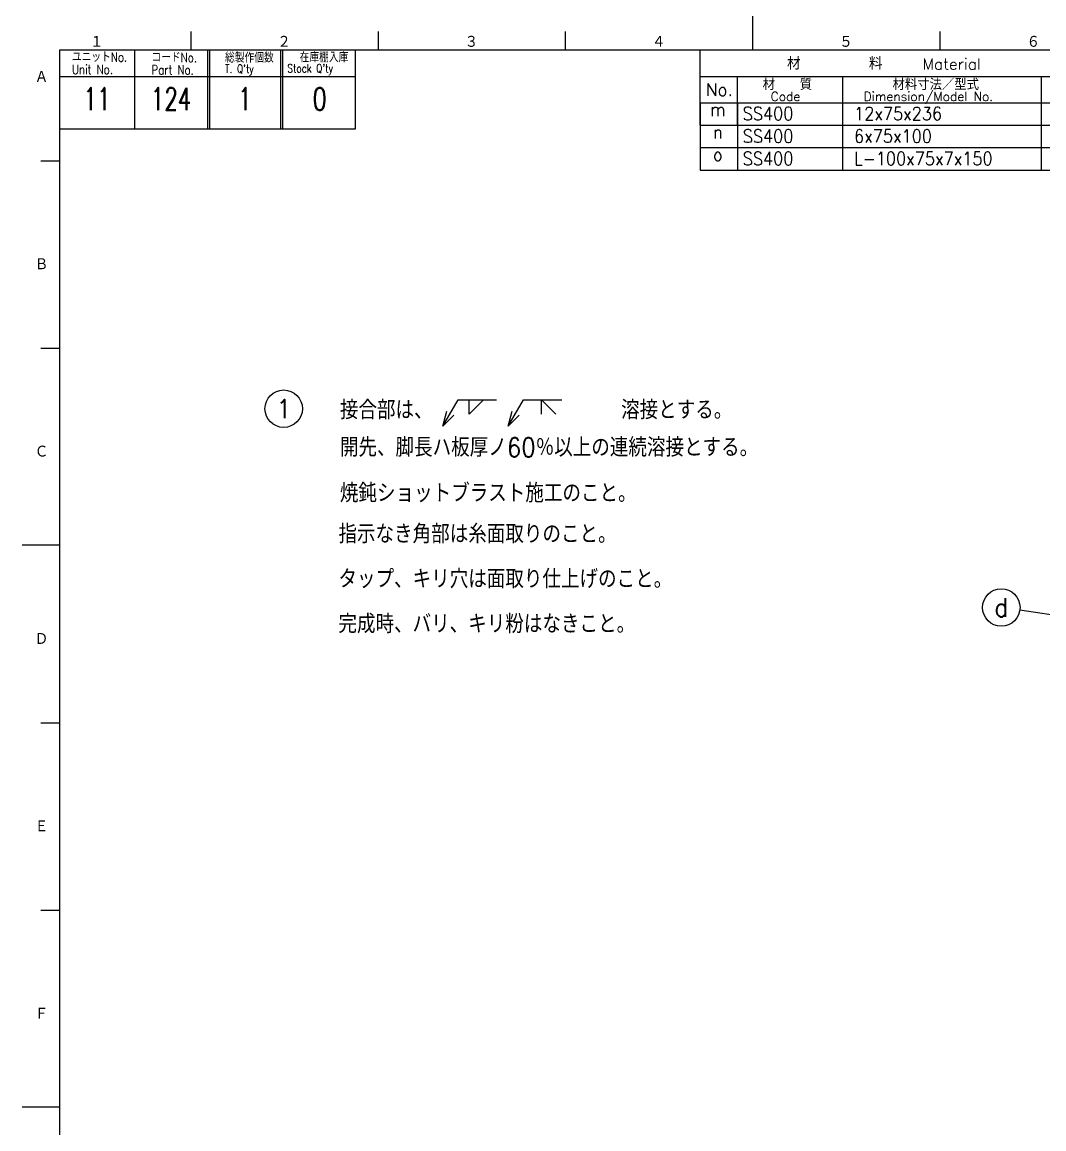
# Model space of a CAD drawing. Extents: x 0 to 4205, y 0 to 5940.
# Drawn here: x 75 to 1439, y 1456 to 2933 of the extents above; entities that cross this region are included whole.
import ezdxf
from ezdxf.enums import TextEntityAlignment as Align

# ---------------------------------------------------------------- set-up
doc = ezdxf.new("R2010")
doc.units = 0
doc.header["$LTSCALE"] = 5
doc.layers.get('0').update_dxf_attribs({"linetype": 'CONTINUOUS'})
for name, color, linetype in [('2', 5, 'CONTINUOUS'), ('5', 3, 'CONTINUOUS'), ('6', 52, 'CONTINUOUS'), ('RAHM2', 1, 'CONTINUOUS'), ('RAHM3', 52, 'CONTINUOUS')]:
    doc.layers.add(name, color=color, linetype=linetype)
doc.styles.add('DIMENSION', font='monotxt.shx', dxfattribs={"bigfont": 'bigfont.shx'})
doc.styles.get("Standard").update_dxf_attribs({"font": 'romans.shx', "width": 0.8, "bigfont": 'extfont.shx'})
doc.dimstyles.new('GEN-ISO', dxfattribs={"dimscale": 5, "dimtxt": 4, "dimasz": 2.5, "dimexe": 2, "dimexo": 1, "dimgap": 1, "dimtad": 3, "dimdec": 3, "dimrnd": 0.001, "dimdsep": 46, "dimtxsty": 'Standard', "dimblk": 'OPEN30', "dimcen": 0, "dimclrt": 52, "dimadec": 0, "dimazin": 0, "dimtp": 0.1, "dimtm": 0.1, "dimtfac": 0.6, "dimtdec": 3, "dimtmove": 2, "dimatfit": 3, "dimldrblk": 'OPEN30', "dimfxl": 1, "dimarcsym": 0})
doc.dimstyles.new('GEN-ISO$7', dxfattribs={"dimscale": 7.071, "dimtxt": 4, "dimasz": 2.5, "dimexe": 2, "dimexo": 1, "dimgap": 1, "dimtad": 3, "dimdec": 3, "dimrnd": 0.001, "dimdsep": 46, "dimtxsty": 'Standard', "dimblk": 'OPEN30', "dimcen": 0, "dimclrt": 52, "dimadec": 0, "dimazin": 0, "dimtp": 0.1, "dimtm": 0.1, "dimtfac": 0.6, "dimtdec": 3, "dimtmove": 0, "dimatfit": 3, "dimldrblk": 'OPEN30', "dimfxl": 1, "dimarcsym": 0})

# ---------------------------------------------------------------- blocks, each defined once
blk = doc.blocks.new('1A1ﾌﾞﾋﾝ')
at = {"layer": 'RAHM2', "color": 5, "linetype": 'Continuous'}
for p, q in [((210, 589), (210, 579)), ((60, 584), (60, 579)), ((110, 584), (110, 579)), ((160, 584), (160, 579)), ((260, 584), (260, 579)), ((826, 579), (25, 579)), ((25, 579), (25, 15)), ((104, 558), (104, 579)), ((25, 558), (64.5, 558)), ((64.5, 558), (104, 558)), ((20, 549.5), (25, 549.5)), ((20, 499.5), (25, 499.5)), ((15, 447), (25, 447)), ((20, 399.5), (25, 399.5)), ((20, 349.5), (25, 349.5)), ((15, 297), (25, 297))]:
    blk.add_line(p, q, dxfattribs=at)
at = {"layer": 'RAHM2', "color": 7, "linetype": 'Continuous'}
for p, q in [((45, 579), (45, 558)), ((64.5, 579), (64.5, 558)), ((65, 579), (65, 558)), ((84, 579), (84, 558)), ((84.5, 579), (84.5, 558)), ((25, 572), (64.5, 572)), ((64.5, 572), (104, 572))]:
    blk.add_line(p, q, dxfattribs=at)
at = {"layer": 'RAHM2', "color": 5, "linetype": 'Continuous'}
for s, p in [('１', (33.1, 579.6)), ('２', (83.1, 579.6)), ('３', (133.1, 579.6)), ('４', (183.1, 579.6)), ('５', (233.1, 579.6)), ('６', (283.1, 579.6)), ('Ａ', (18.36, 570.24)), ('Ｂ', (18.36, 520.24)), ('Ｃ', (18.36, 470.24)), ('Ｄ', (18.36, 420.24)), ('Ｅ', (18.36, 370.24)), ('Ｆ', (18.36, 320.24))]:
    blk.add_text(s, height=3.31, dxfattribs=at).set_placement(p)
at = {"layer": 'RAHM2', "color": 7, "linetype": 'Continuous', "width": 0.8}
for s, height, p in [('ユニットNo.', 2.5, (28.29, 575.92)), ('コードNo.', 2.5, (49.52, 575.81)), ('総製作個数', 2.5, (69.17, 575.72)), ('在庫棚入庫', 2.5, (89.08, 575.82)), ('Unit No.', 2.5, (28.29, 572.64)), ('Part No.', 2.5, (49.52, 572.53)), ("T. Q'ty", 2.2, (69.17, 572.96)), ("Stock Q'ty", 2.2, (85.8, 573.06))]:
    blk.add_text(s, height=height, dxfattribs=at).set_placement(p)
at = {"layer": 'RAHM2', "color": 5, "linetype": 'Continuous', "width": 0.7}
for tag, p in [('HEADER3', (35, 566.01)), ('HEADER4', (54.75, 566)), ('HEADER15', (74.49, 566)), ('HEADER16', (94.43, 566))]:
    blk.add_attdef(tag, text='', height=6, dxfattribs=at).set_placement(p, align=Align.MIDDLE)
at = {"layer": 'RAHM2', "color": 7, "linetype": 'Continuous'}
blk.add_attdef('HEADER5', text='', height=2.5, dxfattribs=at).set_placement((63.69, 559.1), align=Align.BOTTOM_RIGHT)
for tag, height, width, p in [('HEADER1', 5, 0.9, (775.12, 45.15)), ('HEADER25', 3.2, 0.63, (46.91, 45.38)), ('HEADER23', 3.33, 0.8, (71.4, 45.2)), ('HEADER24', 3.5, 0.8, (92.57, 45.22)), ('HEADER7', 5, 0.8, (590.38, 40.8)), ('GEN-TITLE-SCA', 4, 0.85, (677.79, 40.85)), ('HEADER22', 3.2, 0.63, (46.91, 38.38)), ('HEADER20', 3.33, 0.8, (71.4, 38.2)), ('HEADER21', 3.5, 0.8, (92.57, 38.22)), ('HEADER2', 6, 0.9, (774.89, 36.68)), ('HEADER19', 3.2, 0.63, (46.91, 31.38)), ('HEADER17', 3.33, 0.8, (71.4, 31.2)), ('HEADER18', 3.5, 0.8, (92.57, 31.22)), ('HEADER11', 3.2, 0.63, (46.91, 24.38)), ('HEADER9', 3.33, 0.8, (71.4, 24.2)), ('HEADER10', 3.5, 0.8, (92.57, 24.22)), ('HEADER14', 3.31, 0.8, (542.54, 17.82))]:
    blk.add_attdef(tag, text='', height=height, dxfattribs=dict(at, width=width)).set_placement(p, align=Align.MIDDLE)
at = {"layer": 'RAHM2', "color": 7, "linetype": 'Continuous', "width": 0.8}
blk.add_attdef('GEN-TITLE-DAT', text='', height=3.5, dxfattribs=at).set_placement((691.35, 39.1), align=Align.BOTTOM_LEFT)
at = {"layer": 'RAHM2', "color": 5, "linetype": 'Continuous'}
blk.add_attdef('HEADER6', text='', height=5.8, dxfattribs=at).set_placement((623.09, 17.9), align=Align.BOTTOM_RIGHT)
at = {"layer": 'RAHM2', "color": 5, "linetype": 'Continuous', "style": 'DIMENSION', "width": 1.2}
for tag, p in [('HEADER13', (629.56, 16.75)), ('HEADER12', (663.26, 16.72)), ('GEN-TITLE-DWG', (732.79, 16.74))]:
    blk.add_attdef(tag, text='', height=7.02, dxfattribs=at).set_placement(p, align=Align.BOTTOM_LEFT)
at = {"layer": 'RAHM2', "color": 5, "linetype": 'Continuous', "style": 'DIMENSION'}
blk.add_attdef('HEADER8', text='', height=7.02, dxfattribs=at).set_placement((824.55, 16.71), align=Align.BOTTOM_RIGHT)
blk = doc.blocks.new('_Open30')
at = {"color": 0, "linetype": 'ByBlock', "lineweight": -2}
for p, q in [((-1, 0.268), (0, 0)), ((0, 0), (-1, -0.268)), ((0, 0), (-1, 0))]:
    blk.add_line(p, q, dxfattribs=at)
blk = doc.blocks.new('GENBALLOON1')
blk.add_circle((0, 0), 5)
at = {"flags": 1}
blk.add_attdef('GEN_PARENT', text='', height=2.5, dxfattribs=at).set_placement((0, 0), align=Align.MIDDLE)
blk.add_attdef('REF_NO', text='', height=3.5).set_placement((0, 0), align=Align.MIDDLE)
at = {"color": 7, "flags": 1}
for tag, p in [('5GENINF', (6.43, 0.96)), ('6GENINF', (6.43, 0.63)), ('7GENINF', (6.43, 0.3)), ('8GENINF', (6.43, -0.04)), ('9GENINF', (6.43, -0.37)), ('3GENINF', (6.43, -2.34)), ('4GENINF', (6.43, -2.67)), ('10GENINF', (6.43, -0.7)), ('11GENINF', (6.43, -1)), ('12GENINF', (6.43, -1.34)), ('13GENINF', (6.43, -1.67)), ('14GENINF', (6.43, -2)), ('15GENINF', (6.43, -3)), ('20GENINF', (6.43, -4.7)), ('21GENINF', (6.43, -5.04)), ('22GENINF', (6.43, -5.37)), ('16GENINF', (6.43, -3.34)), ('17GENINF', (6.43, -3.7)), ('18GENINF', (6.43, -4.04)), ('19GENINF', (6.43, -4.37))]:
    blk.add_attdef(tag, p, '', height=0.2, dxfattribs=at)
blk = doc.blocks.new('STDBUHIN')
at = {"color": 7}
for p, q in [((0, 0), (0, -6)), ((10, 0), (10, -6)), ((38, 0), (38, -6)), ((91, 0), (91, -6)), ((104, 0), (104, -6)), ((132, 0), (132, -6)), ((160, 0), (160, -6)), ((0, -6), (210, -6))]:
    blk.add_line(p, q, dxfattribs=at)
at = {"layer": 'RAHM3', "color": 7, "width": 0.9}
for tag, p in [('1GENST', (4.710911, -4.609434)), ('4GENST', (96.434633, -4.658422)), ('5GENST', (118, -4.729)), ('6GENST', (146, -4.729))]:
    blk.add_attdef(tag, text='', height=3.5, dxfattribs=at).set_placement(p, align=Align.BOTTOM_CENTER)
at = {"layer": 'RAHM3', "color": 7}
for tag, p, width in [('2GENST', (11.373533, -4.658422), 0.8), ('3GENST', (41.070972, -4.658422), 0.8), ('7GENST', (162.759538, -4.671383), 0.9)]:
    blk.add_attdef(tag, p, '', height=3.5, dxfattribs=dict(at, width=width))

msp = doc.modelspace()

# ---------------------------------------------------------------- linework, layer by layer
at = {"layer": '6'}
for p, q in [((768.1865, 2428.4402), (787.3865, 2409.2402)), ((768.1865, 2409.2402), (768.1865, 2428.4402))]:
    msp.add_line(p, q, dxfattribs=at)
msp.add_lwpolyline([(671.6083, 2428.4402), (690.8083, 2428.4402), (671.6083, 2409.2402)], close=True, dxfattribs=at)
at = {"layer": 'RAHM2', "color": 7, "linetype": 'Continuous'}
for p, q in [((980.0007, 2795), (980.0007, 2895)), ((980.0007, 2860), (1500.0007, 2860)), ((1030.0007, 2795.0017), (1030.0007, 2860)), ((1170.0007, 2860), (1170.0007, 2795.0017)), ((1435.0007, 2860), (1435.0007, 2795)), ((980.0007, 2825), (2030.0005, 2825)), ((980.0007, 2735), (2030.0005, 2735))]:
    msp.add_line(p, q, dxfattribs=at)

# ---------------------------------------------------------------- block references
at = {"layer": '2'}
ref = msp.add_blockref('1A1ﾌﾞﾋﾝ', (0, 0), dxfattribs=dict(at, xscale=5, yscale=5, zscale=5))
ref.add_attrib('HEADER3', '11', dxfattribs={"layer": 'RAHM2', "color": 5, "linetype": 'Continuous', "height": 30, "width": 0.7}).set_placement((175.0196, 2830.0347), align=Align.MIDDLE)
ref.add_attrib('HEADER4', '124', dxfattribs={"layer": 'RAHM2', "color": 5, "linetype": 'Continuous', "height": 30, "width": 0.7}).set_placement((273.7696, 2830.0001), align=Align.MIDDLE)
ref.add_attrib('HEADER15', '1', dxfattribs={"layer": 'RAHM2', "color": 5, "linetype": 'Continuous', "height": 30, "width": 0.7}).set_placement((372.4451, 2830.0001), align=Align.MIDDLE)
ref.add_attrib('HEADER16', '0', dxfattribs={"layer": 'RAHM2', "color": 5, "linetype": 'Continuous', "height": 30, "width": 0.7}).set_placement((472.1533, 2830.0001), align=Align.MIDDLE)
at = {"layer": '5'}
ref = msp.add_blockref('GENBALLOON1', (424.1137, 2416.6345), dxfattribs=dict(at, xscale=5, yscale=5, zscale=5))
ref.add_attrib('REF_NO', '1', dxfattribs={"color": 7, "height": 25, "width": 0.9}).set_placement((424.1137, 2416.6345), align=Align.MIDDLE_CENTER)
ref = msp.add_blockref('GENBALLOON1', (1381.8481, 2151.3766), dxfattribs=dict(at, xscale=5, yscale=5, zscale=5))
ref.add_attrib('REF_NO', 'd', dxfattribs={"color": 7, "height": 25, "width": 0.9}).set_placement((1381.8481, 2151.3766), align=Align.MIDDLE_CENTER)
at = {"layer": 'RAHM2'}
ref = msp.add_blockref('STDBUHIN', (980.0007, 2825), dxfattribs=dict(at, xscale=5, yscale=5, zscale=5))
ref.add_attrib('1GENST', 'm', dxfattribs={"layer": 'RAHM3', "color": 7, "height": 17.5, "width": 0.9}).set_placement((1003.5552, 2801.9528), align=Align.BOTTOM_CENTER)
ref.add_attrib('2GENST', 'SS400', (1036.8683, 2801.7079), dxfattribs={"layer": 'RAHM3', "color": 7, "height": 17.5, "width": 0.9})
ref.add_attrib('3GENST', '12x75x236', (1185.3555, 2801.7079), dxfattribs={"layer": 'RAHM3', "color": 7, "height": 17.5, "width": 0.9})
ref.add_attrib('4GENST', '1', dxfattribs={"layer": 'RAHM3', "color": 7, "height": 17.5, "width": 0.9}).set_placement((1462.1738, 2801.7079), align=Align.BOTTOM_CENTER)
ref.add_attrib('5GENST', '1.7', dxfattribs={"layer": 'RAHM3', "color": 7, "height": 17.5, "width": 0.9}).set_placement((1570.0007, 2801.355), align=Align.BOTTOM_CENTER)
ref.add_attrib('6GENST', '1.7', dxfattribs={"layer": 'RAHM3', "color": 7, "height": 17.5, "width": 0.9}).set_placement((1710.0007, 2801.355), align=Align.BOTTOM_CENTER)
ref = msp.add_blockref('STDBUHIN', (980.0007, 2795), dxfattribs=dict(at, xscale=5, yscale=5, zscale=5))
ref.add_attrib('1GENST', 'n', dxfattribs={"layer": 'RAHM3', "color": 7, "height": 17.5, "width": 0.9}).set_placement((1003.5552, 2771.9528), align=Align.BOTTOM_CENTER)
ref.add_attrib('2GENST', 'SS400', (1036.8683, 2771.7079), dxfattribs={"layer": 'RAHM3', "color": 7, "height": 17.5, "width": 0.9})
ref.add_attrib('3GENST', '6x75x100', (1185.3555, 2771.7079), dxfattribs={"layer": 'RAHM3', "color": 7, "height": 17.5, "width": 0.9})
ref.add_attrib('4GENST', '8', dxfattribs={"layer": 'RAHM3', "color": 7, "height": 17.5, "width": 0.9}).set_placement((1462.1738, 2771.7079), align=Align.BOTTOM_CENTER)
ref.add_attrib('5GENST', '0.35/2.8', dxfattribs={"layer": 'RAHM3', "color": 7, "height": 17.5, "width": 0.9}).set_placement((1570.0007, 2771.355), align=Align.BOTTOM_CENTER)
ref.add_attrib('6GENST', '0.35/2.8', dxfattribs={"layer": 'RAHM3', "color": 7, "height": 17.5, "width": 0.9}).set_placement((1710.0007, 2771.355), align=Align.BOTTOM_CENTER)
ref = msp.add_blockref('STDBUHIN', (980.0007, 2765), dxfattribs=dict(at, xscale=5, yscale=5, zscale=5))
ref.add_attrib('1GENST', 'o', dxfattribs={"layer": 'RAHM3', "color": 7, "height": 17.5, "width": 0.9}).set_placement((1003.5552, 2741.9528), align=Align.BOTTOM_CENTER)
ref.add_attrib('2GENST', 'SS400', (1036.8683, 2741.7079), dxfattribs={"layer": 'RAHM3', "color": 7, "height": 17.5, "width": 0.9})
ref.add_attrib('3GENST', 'L-100x75x7x150', (1185.3555, 2741.7079), dxfattribs={"layer": 'RAHM3', "color": 7, "height": 17.5, "width": 0.9})
ref.add_attrib('4GENST', '4', dxfattribs={"layer": 'RAHM3', "color": 7, "height": 17.5, "width": 0.9}).set_placement((1462.1738, 2741.7079), align=Align.BOTTOM_CENTER)
ref.add_attrib('5GENST', '1.4/5.6', dxfattribs={"layer": 'RAHM3', "color": 7, "height": 17.5, "width": 0.9}).set_placement((1570.0007, 2741.355), align=Align.BOTTOM_CENTER)
ref.add_attrib('6GENST', '1.4/5.6', dxfattribs={"layer": 'RAHM3', "color": 7, "height": 17.5, "width": 0.9}).set_placement((1710.0007, 2741.355), align=Align.BOTTOM_CENTER)

# ---------------------------------------------------------------- texts
at = {"layer": '6', "width": 0.9}
for s, p in [('接合部は、               溶接とする。', (499.1137, 2402.572)), ('開先、脚長ハ板厚ノ60％以上の連続溶接とする。', (499.1137, 2352.572)), ('焼鈍ショットブラスト施工のこと。', (499.1137, 2291.6345)), ('指示なき角部は糸面取りのこと。', (497.1756, 2237.0386)), ('タップ、キリ穴は面取り仕上げのこと。', (497.1756, 2177.0386)), ('完成時、バリ、キリ粉はなきこと。', (497.1756, 2117.0386))]:
    msp.add_text(s, height=25, dxfattribs=at).set_placement(p)
at = {"layer": 'RAHM2', "color": 7, "linetype": 'Continuous'}
for s, height, p in [('材\u3000\u3000\u3000\u3000\u3000料', 16.55403, (1095.8774, 2869.1009)), ('Material', 15, (1276.7132, 2869.1009)), ('No.', 16.55403, (987.4824, 2834.1009)), ('材\u3000\u3000質', 15, (1063.3766, 2841.9523)), ('材料寸法／型式', 15, (1236.6446, 2841.9523)), ('Code', 12, (1074.1103, 2827.2727)), ('Dimension/Model No.', 12, (1198.229, 2827.2727))]:
    msp.add_text(s, height=height, dxfattribs=at).set_placement(p)

# ---------------------------------------------------------------- leaders
at = {"layer": '5'}
for points in [[(636.5118, 2393.3242), (656.786, 2428.4402), (708.0248, 2428.4402)], [(723.7157, 2393.3242), (743.9899, 2428.4402), (795.2287, 2428.4402)]]:
    msp.add_leader(points, dimstyle='GEN-ISO', override={"dimtxt": 5, "dimasz": 4, "dimgap": 1.5, "dimrnd": 0.01, "dimtol": 1, "dimtp": 0.3, "dimtm": 0}, dxfattribs=at)
at = {"layer": '5', "linetype": 'Continuous'}
msp.add_leader([(1672.3966, 2108.9751), (1406.586, 2147.7665)], dimstyle='GEN-ISO$7', override={"dimscale": 5, "dimtmove": 2, "dimldrblk": 'DotSmall'}, dxfattribs=at)

doc.saveas('drawing.dxf')
